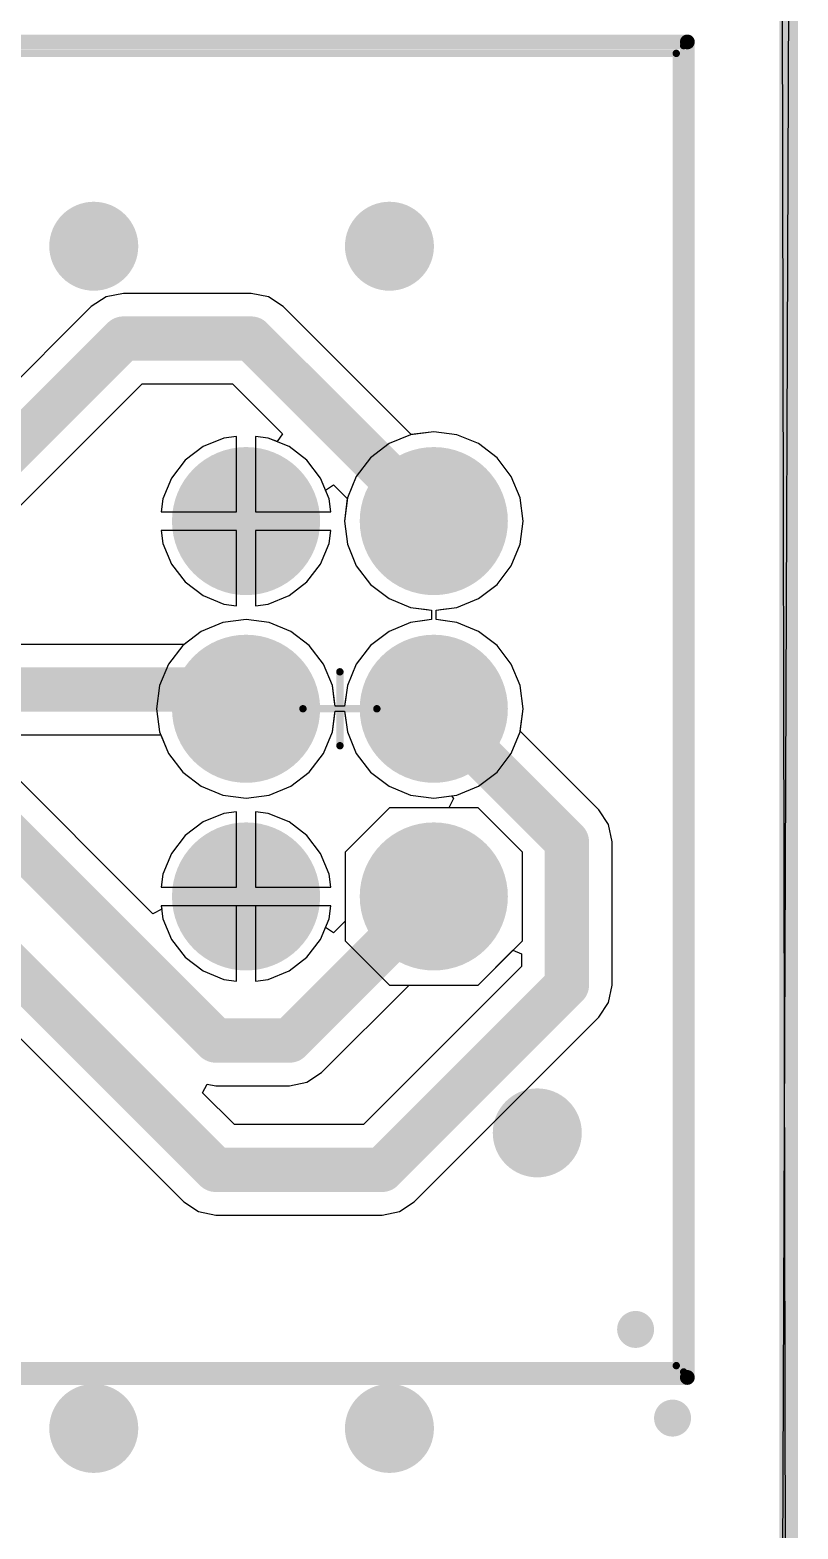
# Model space of a CAD drawing. Header units: millimetres. Extents: x -0.1 to 95.7, y -2.6 to 60.7.
# Drawn here: x 84.74 to 95.13, y 29.64 to 49.93 of the extents above; entities that cross this region are included whole.
import ezdxf

# ---------------------------------------------------------------- set-up
doc = ezdxf.new("R2010")
doc.units = ezdxf.units.MM
for name, color, linetype in [('BottomLayer', 5, 'Continuous'), ('BottomSolder', 6, 'Continuous'), ('Mechanical1', 6, 'Continuous'), ('Mechanical15', 56, 'Continuous'), ('MultiLayer', 9, 'Continuous'), ('PadHoleLayer', 156, 'Continuous'), ('TopLayer', 1, 'Continuous'), ('TopOverlay', 2, 'Continuous'), ('TopSolder', 216, 'Continuous'), ('ViaHoleLayer', 16, 'Continuous')]:
    doc.layers.add(name, color=color, linetype=linetype)

# ---------------------------------------------------------------- blocks, each defined once
blk = doc.blocks.new('CON__IDC_6MS_9')
at = {"layer": 'BottomLayer', "const_width": 0.9}
for points in [[(-2.99, 1.27, 1), (-2.09, 1.27, 1)], [(-0.45, 1.27, 1), (0.45, 1.27, 1)], [(2.09, 1.27, 1), (2.99, 1.27, 1)], [(-2.99, -1.27, 1), (-2.09, -1.27, 1)], [(-0.45, -1.27, 1), (0.45, -1.27, 1)], [(2.09, -1.27, 1), (2.99, -1.27, 1)]]:
    blk.add_lwpolyline(points, format="xyb", close=True, dxfattribs=at)
at = {"layer": 'BottomSolder', "const_width": 1.002}
for points in [[(-3.041, 1.27, 1), (-2.039, 1.27, 1)], [(-0.501, 1.27, 1), (0.501, 1.27, 1)], [(2.039, 1.27, 1), (3.041, 1.27, 1)], [(-3.041, -1.27, 1), (-2.039, -1.27, 1)], [(-0.501, -1.27, 1), (0.501, -1.27, 1)], [(2.039, -1.27, 1), (3.041, -1.27, 1)]]:
    blk.add_lwpolyline(points, format="xyb", close=True, dxfattribs=at)
at = {"layer": 'Mechanical1', "const_width": 0.1}
for points in [[(-8.89, 4.55), (8.87, 4.55)], [(-8.89, 4.55), (-8.89, -4.55)], [(8.87, 4.55), (8.87, -4.55)], [(-8.89, -4.55), (8.87, -4.55)]]:
    blk.add_lwpolyline(points, dxfattribs=at)
at = {"layer": 'Mechanical1'}
for points, const_width in [([(-8.915, 4.55, 1), (-8.865, 4.55, 1)], 0.05), ([(-8.915, 4.55, 1), (-8.865, 4.55, 1)], 0.05), ([(8.845, 4.55, 1), (8.895, 4.55, 1)], 0.05), ([(8.845, 4.55, 1), (8.895, 4.55, 1)], 0.05), ([(-8.525, -4, 1), (-8.275, -4, 1)], 0.25), ([(-8.915, -4.55, 1), (-8.865, -4.55, 1)], 0.05), ([(-8.915, -4.55, 1), (-8.865, -4.55, 1)], 0.05), ([(8.845, -4.55, 1), (8.895, -4.55, 1)], 0.05), ([(8.845, -4.55, 1), (8.895, -4.55, 1)], 0.05)]:
    blk.add_lwpolyline(points, format="xyb", close=True, dxfattribs=dict(at, const_width=const_width))
at = {"layer": 'Mechanical15', "const_width": 0.1}
for points in [[(-8.975, 4.65), (-8.975, -4.65)], [(-8.975, 4.65), (8.975, 4.65)], [(8.975, 4.65), (8.975, -4.65)], [(0, 0.5), (0, -0.5)], [(-0.5, 0), (0.5, 0)], [(-8.975, -4.65), (8.975, -4.65)]]:
    blk.add_lwpolyline(points, dxfattribs=at)
at = {"layer": 'Mechanical15', "const_width": 0.05}
for points in [[(-9, 4.65, 1), (-8.95, 4.65, 1)], [(-9, 4.65, 1), (-8.95, 4.65, 1)], [(8.95, 4.65, 1), (9, 4.65, 1)], [(8.95, 4.65, 1), (9, 4.65, 1)], [(-0.025, 0.5, 1), (0.025, 0.5, 1)], [(-0.525, 0, 1), (-0.475, 0, 1)], [(0.475, 0, 1), (0.525, 0, 1)], [(-0.025, -0.5, 1), (0.025, -0.5, 1)], [(-9, -4.65, 1), (-8.95, -4.65, 1)], [(-9, -4.65, 1), (-8.95, -4.65, 1)], [(8.95, -4.65, 1), (9, -4.65, 1)], [(8.95, -4.65, 1), (9, -4.65, 1)]]:
    blk.add_lwpolyline(points, format="xyb", close=True, dxfattribs=at)
at = {"layer": 'MultiLayer', "const_width": 0.9}
for points in [[(-2.99, 1.27, 1), (-2.09, 1.27, 1)], [(-0.45, 1.27, 1), (0.45, 1.27, 1)], [(2.09, 1.27, 1), (2.99, 1.27, 1)], [(-2.99, -1.27, 1), (-2.09, -1.27, 1)], [(-0.45, -1.27, 1), (0.45, -1.27, 1)], [(2.09, -1.27, 1), (2.99, -1.27, 1)]]:
    blk.add_lwpolyline(points, format="xyb", close=True, dxfattribs=at)
at = {"layer": 'PadHoleLayer', "const_width": 0.55}
for points in [[(-2.815, 1.27, 1), (-2.265, 1.27, 1)], [(-0.275, 1.27, 1), (0.275, 1.27, 1)], [(2.265, 1.27, 1), (2.815, 1.27, 1)], [(-2.815, -1.27, 1), (-2.265, -1.27, 1)], [(-0.275, -1.27, 1), (0.275, -1.27, 1)], [(2.265, -1.27, 1), (2.815, -1.27, 1)]]:
    blk.add_lwpolyline(points, format="xyb", close=True, dxfattribs=at)
at = {"layer": 'TopLayer', "const_width": 0.9}
for points in [[(-2.99, 1.27, 1), (-2.09, 1.27, 1)], [(-0.45, 1.27, 1), (0.45, 1.27, 1)], [(2.09, 1.27, 1), (2.99, 1.27, 1)], [(-2.99, -1.27, 1), (-2.09, -1.27, 1)], [(-0.45, -1.27, 1), (0.45, -1.27, 1)], [(2.09, -1.27, 1), (2.99, -1.27, 1)]]:
    blk.add_lwpolyline(points, format="xyb", close=True, dxfattribs=at)
at = {"layer": 'TopOverlay', "const_width": 0.2}
for points in [[(-9.05, 4.7), (-9.05, -4.7)], [(-9.05, 4.7), (9.025, 4.7)], [(9.025, 4.7), (9.025, -4.7)], [(-9.05, -4.7), (9.025, -4.7)]]:
    blk.add_lwpolyline(points, dxfattribs=at)
at = {"layer": 'TopOverlay'}
for points, const_width in [([(-9.1, 4.7, 1), (-9, 4.7, 1)], 0.1), ([(-9.1, 4.7, 1), (-9, 4.7, 1)], 0.1), ([(8.975, 4.7, 1), (9.075, 4.7, 1)], 0.1), ([(8.975, 4.7, 1), (9.075, 4.7, 1)], 0.1), ([(-9.725, -4.5, 1), (-9.475, -4.5, 1)], 0.25), ([(-9.1, -4.7, 1), (-9, -4.7, 1)], 0.1), ([(-9.1, -4.7, 1), (-9, -4.7, 1)], 0.1), ([(8.975, -4.7, 1), (9.075, -4.7, 1)], 0.1), ([(8.975, -4.7, 1), (9.075, -4.7, 1)], 0.1)]:
    blk.add_lwpolyline(points, format="xyb", close=True, dxfattribs=dict(at, const_width=const_width))
at = {"layer": 'TopSolder', "const_width": 1.002}
for points in [[(-3.041, 1.27, 1), (-2.039, 1.27, 1)], [(-0.501, 1.27, 1), (0.501, 1.27, 1)], [(2.039, 1.27, 1), (3.041, 1.27, 1)], [(-3.041, -1.27, 1), (-2.039, -1.27, 1)], [(-0.501, -1.27, 1), (0.501, -1.27, 1)], [(2.039, -1.27, 1), (3.041, -1.27, 1)]]:
    blk.add_lwpolyline(points, format="xyb", close=True, dxfattribs=at)

msp = doc.modelspace()

# ---------------------------------------------------------------- linework, layer by layer
at = {"layer": 'BottomLayer'}
for p, q in [((94.911, 50.474), (95, 5.4)), ((89.887, 44.449), (89.595, 44.328)), ((90.2, 44.49), (89.887, 44.449)), ((90.513, 44.449), (90.2, 44.49)), ((90.805, 44.328), (90.513, 44.449)), ((87.078, 44.288), (86.837, 44.103)), ((87.359, 44.404), (87.078, 44.288)), ((87.533, 44.427), (87.359, 44.404)), ((87.533, 43.407), (87.533, 44.427)), ((87.961, 44.404), (87.787, 44.427)), ((87.787, 44.427), (87.787, 43.407)), ((88.242, 44.288), (87.961, 44.404)), ((88.483, 44.103), (88.242, 44.288)), ((89.595, 44.328), (89.344, 44.136)), ((91.056, 44.136), (90.805, 44.328)), ((86.837, 44.103), (86.652, 43.862)), ((88.668, 43.862), (88.483, 44.103)), ((89.344, 44.136), (89.152, 43.885)), ((91.248, 43.885), (91.056, 44.136)), ((86.652, 43.862), (86.536, 43.581)), ((88.784, 43.581), (88.668, 43.862)), ((89.152, 43.885), (89.031, 43.593)), ((91.369, 43.593), (91.248, 43.885)), ((86.536, 43.581), (86.513, 43.407)), ((88.807, 43.407), (88.784, 43.581)), ((89.031, 43.593), (88.99, 43.28)), ((91.41, 43.28), (91.369, 43.593)), ((86.513, 43.407), (87.533, 43.407)), ((87.787, 43.407), (88.807, 43.407)), ((88.99, 43.28), (89.031, 42.967)), ((91.369, 42.967), (91.41, 43.28)), ((87.533, 43.153), (86.513, 43.153)), ((86.513, 43.153), (86.536, 42.979)), ((87.533, 42.133), (87.533, 43.153)), ((88.807, 43.153), (87.787, 43.153)), ((87.787, 43.153), (87.787, 42.133)), ((88.784, 42.979), (88.807, 43.153)), ((86.536, 42.979), (86.652, 42.698)), ((88.668, 42.698), (88.784, 42.979)), ((89.031, 42.967), (89.152, 42.675)), ((91.248, 42.675), (91.369, 42.967)), ((86.652, 42.698), (86.837, 42.457)), ((88.483, 42.457), (88.668, 42.698)), ((89.152, 42.675), (89.344, 42.424)), ((91.056, 42.424), (91.248, 42.675)), ((86.837, 42.457), (87.078, 42.272)), ((88.242, 42.272), (88.483, 42.457)), ((89.344, 42.424), (89.595, 42.232)), ((90.805, 42.232), (91.056, 42.424)), ((87.078, 42.272), (87.359, 42.156)), ((87.961, 42.156), (88.242, 42.272)), ((89.595, 42.232), (89.887, 42.111)), ((90.513, 42.111), (90.805, 42.232)), ((87.359, 42.156), (87.533, 42.133)), ((87.787, 42.133), (87.961, 42.156)), ((89.887, 42.111), (90.11, 42.082)), ((90.11, 42.082), (90.167, 42.074)), ((90.167, 42.074), (90.167, 41.946)), ((90.233, 42.074), (90.29, 42.082)), ((90.233, 41.946), (90.233, 42.074)), ((90.29, 42.082), (90.513, 42.111)), ((87.347, 41.909), (87.055, 41.788)), ((87.66, 41.95), (87.347, 41.909)), ((87.973, 41.909), (87.66, 41.95)), ((88.265, 41.788), (87.973, 41.909)), ((89.887, 41.909), (89.595, 41.788)), ((90.11, 41.938), (89.887, 41.909)), ((90.167, 41.946), (90.11, 41.938)), ((90.29, 41.938), (90.233, 41.946)), ((90.513, 41.909), (90.29, 41.938)), ((90.805, 41.788), (90.513, 41.909)), ((86.804, 41.596), (86.612, 41.345)), ((87.055, 41.788), (86.804, 41.596)), ((88.516, 41.596), (88.265, 41.788)), ((88.708, 41.345), (88.516, 41.596)), ((89.344, 41.596), (89.152, 41.345)), ((89.595, 41.788), (89.344, 41.596)), ((91.056, 41.596), (90.805, 41.788)), ((91.248, 41.345), (91.056, 41.596)), ((86.612, 41.345), (86.491, 41.053)), ((88.829, 41.053), (88.708, 41.345)), ((89.152, 41.345), (89.031, 41.053)), ((91.369, 41.053), (91.248, 41.345)), ((86.491, 41.053), (86.45, 40.74)), ((88.858, 40.83), (88.829, 41.053)), ((89.031, 41.053), (89.002, 40.83)), ((91.41, 40.74), (91.369, 41.053)), ((88.866, 40.773), (88.858, 40.83)), ((89.002, 40.83), (88.994, 40.773)), ((86.45, 40.74), (86.491, 40.427)), ((88.829, 40.427), (88.858, 40.65)), ((88.858, 40.65), (88.866, 40.707)), ((88.994, 40.773), (88.866, 40.773)), ((88.866, 40.707), (88.994, 40.707)), ((88.994, 40.707), (89.002, 40.65)), ((89.002, 40.65), (89.031, 40.427)), ((91.369, 40.427), (91.41, 40.74)), ((86.491, 40.427), (86.612, 40.135)), ((88.708, 40.135), (88.829, 40.427)), ((89.031, 40.427), (89.152, 40.135)), ((91.248, 40.135), (91.369, 40.427)), ((86.612, 40.135), (86.804, 39.884)), ((88.516, 39.884), (88.708, 40.135)), ((89.152, 40.135), (89.344, 39.884)), ((91.056, 39.884), (91.248, 40.135)), ((86.804, 39.884), (87.055, 39.692)), ((88.265, 39.692), (88.516, 39.884)), ((89.344, 39.884), (89.595, 39.692)), ((90.805, 39.692), (91.056, 39.884)), ((87.055, 39.692), (87.347, 39.571)), ((87.347, 39.571), (87.66, 39.53)), ((87.66, 39.53), (87.973, 39.571)), ((87.973, 39.571), (88.265, 39.692)), ((89.595, 39.692), (89.887, 39.571)), ((89.887, 39.571), (90.2, 39.53)), ((90.2, 39.53), (90.513, 39.571)), ((90.513, 39.571), (90.805, 39.692)), ((89.6, 39.4), (89, 38.8)), ((90.8, 39.4), (89.6, 39.4)), ((91.4, 38.8), (90.8, 39.4)), ((87.078, 39.208), (86.837, 39.023)), ((87.359, 39.324), (87.078, 39.208)), ((87.533, 39.347), (87.359, 39.324)), ((87.533, 38.327), (87.533, 39.347)), ((87.961, 39.324), (87.787, 39.347)), ((87.787, 39.347), (87.787, 38.327)), ((88.242, 39.208), (87.961, 39.324)), ((88.483, 39.023), (88.242, 39.208)), ((86.837, 39.023), (86.652, 38.782)), ((88.668, 38.782), (88.483, 39.023)), ((86.652, 38.782), (86.536, 38.501)), ((88.784, 38.501), (88.668, 38.782)), ((89, 38.8), (89, 37.6)), ((91.4, 37.6), (91.4, 38.8)), ((86.536, 38.501), (86.513, 38.327)), ((88.807, 38.327), (88.784, 38.501)), ((86.513, 38.327), (87.533, 38.327)), ((87.787, 38.327), (88.807, 38.327)), ((87.533, 38.073), (86.513, 38.073)), ((86.513, 38.073), (86.536, 37.899)), ((87.533, 37.053), (87.533, 38.073)), ((88.807, 38.073), (87.787, 38.073)), ((87.787, 38.073), (87.787, 37.053)), ((88.784, 37.899), (88.807, 38.073)), ((86.536, 37.899), (86.652, 37.618)), ((88.668, 37.618), (88.784, 37.899)), ((86.652, 37.618), (86.837, 37.377)), ((88.483, 37.377), (88.668, 37.618)), ((89, 37.6), (89.6, 37)), ((90.8, 37), (91.4, 37.6)), ((86.837, 37.377), (87.078, 37.192)), ((88.242, 37.192), (88.483, 37.377)), ((87.078, 37.192), (87.359, 37.076)), ((87.961, 37.076), (88.242, 37.192)), ((87.359, 37.076), (87.533, 37.053)), ((87.787, 37.053), (87.961, 37.076)), ((89.6, 37), (90.8, 37))]:
    msp.add_line(p, q, dxfattribs=at)
at = {"layer": 'BottomLayer', "const_width": 0.5}
for points in [[(85.35, 47, 1), (85.85, 47, 1)], [(89.35, 47, 1), (89.85, 47, 1)], [(91.35, 35, 1), (91.85, 35, 1)], [(85.35, 31, 1), (85.85, 31, 1)], [(89.35, 31, 1), (89.85, 31, 1)]]:
    msp.add_lwpolyline(points, format="xyb", close=True, dxfattribs=at)
at = {"layer": 'BottomSolder', "const_width": 0.602}
for points in [[(85.299, 47, 1), (85.901, 47, 1)], [(89.299, 47, 1), (89.901, 47, 1)], [(91.299, 35, 1), (91.901, 35, 1)], [(85.299, 31, 1), (85.901, 31, 1)], [(89.299, 31, 1), (89.901, 31, 1)]]:
    msp.add_lwpolyline(points, format="xyb", close=True, dxfattribs=at)
at = {"layer": 'Mechanical1', "const_width": 0.254}
msp.add_lwpolyline([(95, 2.4), (95, 55.1)], dxfattribs=at)
at = {"layer": 'MultiLayer', "const_width": 0.5}
for points in [[(85.35, 47, 1), (85.85, 47, 1)], [(89.35, 47, 1), (89.85, 47, 1)], [(91.35, 35, 1), (91.85, 35, 1)], [(85.35, 31, 1), (85.85, 31, 1)], [(89.35, 31, 1), (89.85, 31, 1)]]:
    msp.add_lwpolyline(points, format="xyb", close=True, dxfattribs=at)
at = {"layer": 'TopLayer'}
for p, q in [((94.998, 50.604), (94.835, 8.009)), ((85.766, 46.315), (85.567, 46.183)), ((86, 46.362), (85.766, 46.315)), ((87.73, 46.362), (86, 46.362)), ((87.964, 46.315), (87.73, 46.362)), ((88.163, 46.183), (87.964, 46.315)), ((85.567, 46.183), (82.997, 43.612)), ((89.895, 44.45), (88.163, 46.183)), ((83.683, 42.567), (86.253, 45.138)), ((86.253, 45.138), (87.477, 45.138)), ((87.477, 45.138), (88.152, 44.463)), ((88.152, 44.463), (88.08, 44.355)), ((90.2, 44.49), (89.895, 44.45)), ((90.513, 44.449), (90.2, 44.49)), ((90.805, 44.328), (90.513, 44.449)), ((87.078, 44.288), (86.837, 44.103)), ((87.359, 44.404), (87.078, 44.288)), ((87.533, 44.427), (87.359, 44.404)), ((87.533, 43.407), (87.533, 44.427)), ((87.961, 44.404), (87.787, 44.427)), ((87.787, 44.427), (87.787, 43.407)), ((88.08, 44.355), (87.961, 44.404)), ((91.056, 44.136), (90.805, 44.328)), ((86.837, 44.103), (86.652, 43.862)), ((91.248, 43.885), (91.056, 44.136)), ((86.652, 43.862), (86.536, 43.581)), ((91.369, 43.593), (91.248, 43.885)), ((88.735, 43.7), (88.843, 43.772)), ((88.784, 43.581), (88.735, 43.7)), ((88.843, 43.772), (89.03, 43.585)), ((86.536, 43.581), (86.513, 43.407)), ((88.807, 43.407), (88.784, 43.581)), ((89.03, 43.585), (88.99, 43.28)), ((91.41, 43.28), (91.369, 43.593)), ((86.513, 43.407), (87.533, 43.407)), ((87.787, 43.407), (88.807, 43.407)), ((88.99, 43.28), (89.031, 42.967)), ((91.369, 42.967), (91.41, 43.28)), ((87.533, 43.153), (86.513, 43.153)), ((86.513, 43.153), (86.536, 42.979)), ((87.533, 42.133), (87.533, 43.153)), ((88.807, 43.153), (87.787, 43.153)), ((87.787, 43.153), (87.787, 42.133)), ((88.784, 42.979), (88.807, 43.153)), ((86.536, 42.979), (86.652, 42.698)), ((88.668, 42.698), (88.784, 42.979)), ((89.031, 42.967), (89.152, 42.675)), ((91.248, 42.675), (91.369, 42.967)), ((86.652, 42.698), (86.837, 42.457)), ((88.483, 42.457), (88.668, 42.698)), ((89.152, 42.675), (89.344, 42.424)), ((91.056, 42.424), (91.248, 42.675)), ((86.837, 42.457), (87.078, 42.272)), ((88.242, 42.272), (88.483, 42.457)), ((89.344, 42.424), (89.595, 42.232)), ((90.805, 42.232), (91.056, 42.424)), ((87.078, 42.272), (87.359, 42.156)), ((87.961, 42.156), (88.242, 42.272)), ((89.595, 42.232), (89.887, 42.111)), ((90.513, 42.111), (90.805, 42.232)), ((87.359, 42.156), (87.533, 42.133)), ((87.787, 42.133), (87.961, 42.156)), ((89.887, 42.111), (90.167, 42.074)), ((90.167, 42.074), (90.167, 41.946)), ((90.233, 42.074), (90.513, 42.111)), ((90.233, 41.946), (90.233, 42.074)), ((87.347, 41.909), (87.055, 41.788)), ((87.66, 41.95), (87.347, 41.909)), ((87.973, 41.909), (87.66, 41.95)), ((88.265, 41.788), (87.973, 41.909)), ((89.887, 41.909), (89.595, 41.788)), ((90.167, 41.946), (89.887, 41.909)), ((90.513, 41.909), (90.233, 41.946)), ((90.805, 41.788), (90.513, 41.909)), ((86.825, 41.612), (84.253, 41.612)), ((87.055, 41.788), (86.825, 41.612)), ((88.516, 41.596), (88.265, 41.788)), ((88.708, 41.345), (88.516, 41.596)), ((89.344, 41.596), (89.152, 41.345)), ((89.595, 41.788), (89.344, 41.596)), ((91.056, 41.596), (90.805, 41.788)), ((91.248, 41.345), (91.056, 41.596)), ((88.829, 41.053), (88.708, 41.345)), ((89.152, 41.345), (89.031, 41.053)), ((91.369, 41.053), (91.248, 41.345)), ((88.866, 40.773), (88.829, 41.053)), ((89.031, 41.053), (88.994, 40.773)), ((91.41, 40.74), (91.369, 41.053)), ((88.829, 40.427), (88.866, 40.707)), ((88.994, 40.773), (88.866, 40.773)), ((88.866, 40.707), (88.994, 40.707)), ((88.994, 40.707), (89.031, 40.427)), ((91.37, 40.435), (91.41, 40.74)), ((84.157, 40.388), (86.507, 40.388)), ((86.507, 40.388), (86.612, 40.135)), ((88.708, 40.135), (88.829, 40.427)), ((89.031, 40.427), (89.152, 40.135)), ((92.433, 39.373), (91.37, 40.435)), ((86.399, 37.966), (84.104, 40.261)), ((86.612, 40.135), (86.804, 39.884)), ((88.516, 39.884), (88.708, 40.135)), ((89.152, 40.135), (89.344, 39.884)), ((86.804, 39.884), (87.055, 39.692)), ((88.265, 39.692), (88.516, 39.884)), ((89.344, 39.884), (89.595, 39.692)), ((87.055, 39.692), (87.347, 39.571)), ((87.347, 39.571), (87.66, 39.53)), ((87.66, 39.53), (87.973, 39.571)), ((87.973, 39.571), (88.265, 39.692)), ((89.595, 39.692), (89.887, 39.571)), ((89.887, 39.571), (90.2, 39.53)), ((89.6, 39.4), (89, 38.8)), ((90.405, 39.4), (89.6, 39.4)), ((90.2, 39.53), (90.438, 39.561)), ((90.465, 39.527), (90.405, 39.4)), ((90.438, 39.561), (90.465, 39.527)), ((92.565, 39.174), (92.433, 39.373)), ((87.078, 39.208), (86.837, 39.023)), ((87.359, 39.324), (87.078, 39.208)), ((87.533, 39.347), (87.359, 39.324)), ((87.533, 38.327), (87.533, 39.347)), ((87.961, 39.324), (87.787, 39.347)), ((87.787, 39.347), (87.787, 38.327)), ((88.242, 39.208), (87.961, 39.324)), ((88.483, 39.023), (88.242, 39.208)), ((92.612, 38.94), (92.565, 39.174)), ((86.837, 39.023), (86.652, 38.782)), ((88.668, 38.782), (88.483, 39.023)), ((86.652, 38.782), (86.536, 38.501)), ((88.784, 38.501), (88.668, 38.782)), ((89, 38.8), (89, 37.865)), ((92.612, 37), (92.612, 38.94)), ((82.222, 38.663), (86.817, 34.067)), ((86.536, 38.501), (86.513, 38.327)), ((88.807, 38.327), (88.784, 38.501)), ((86.513, 38.327), (87.533, 38.327)), ((87.787, 38.327), (88.807, 38.327)), ((86.519, 38.026), (86.399, 37.966)), ((87.66, 38.073), (86.513, 38.073)), ((86.513, 38.073), (86.519, 38.026)), ((88.807, 38.073), (87.66, 38.073)), ((88.784, 37.899), (88.807, 38.073)), ((88.735, 37.78), (88.784, 37.899)), ((88.843, 37.708), (88.735, 37.78)), ((89, 37.865), (88.843, 37.708)), ((90.8, 37), (91.271, 37.471)), ((91.271, 37.471), (91.388, 37.422)), ((91.388, 37.422), (91.388, 37.253)), ((91.388, 37.253), (89.247, 35.112)), ((88.683, 35.817), (89.865, 37)), ((89.865, 37), (90.8, 37)), ((92.565, 36.766), (92.612, 37)), ((92.433, 36.567), (92.565, 36.766)), ((89.933, 34.067), (92.433, 36.567)), ((88.484, 35.685), (88.683, 35.817)), ((87.071, 35.544), (87.133, 35.661)), ((87.503, 35.112), (87.071, 35.544)), ((87.133, 35.661), (87.25, 35.638)), ((87.25, 35.638), (88.25, 35.638)), ((88.25, 35.638), (88.484, 35.685)), ((89.247, 35.112), (87.503, 35.112)), ((86.817, 34.067), (87.016, 33.935)), ((87.016, 33.935), (87.25, 33.888)), ((87.25, 33.888), (89.5, 33.888)), ((89.5, 33.888), (89.734, 33.935)), ((89.734, 33.935), (89.933, 34.067))]:
    msp.add_line(p, q, dxfattribs=at)
for points, const_width in [([(85.35, 47, 1), (85.85, 47, 1)], 0.5), ([(89.35, 47, 1), (89.85, 47, 1)], 0.5), ([(85.85, 45.75, 1), (86.15, 45.75, 1)], 0.3), ([(85.85, 45.75, 1), (86.15, 45.75, 1)], 0.3), ([(87.58, 45.75, 1), (87.88, 45.75, 1)], 0.3), ([(87.58, 45.75, 1), (87.88, 45.75, 1)], 0.3), ([(90.05, 43.28, 1), (90.35, 43.28, 1)], 0.3), ([(86.925, 41, 1), (87.225, 41, 1)], 0.3), ([(86.925, 41, 1), (87.225, 41, 1)], 0.3), ([(86.956, 40.97, 1), (87.256, 40.97, 1)], 0.3), ([(86.956, 40.97, 1), (87.256, 40.97, 1)], 0.3), ([(87.32, 40.97, 1), (87.62, 40.97, 1)], 0.3), ([(87.32, 40.97, 1), (87.62, 40.97, 1)], 0.3), ([(87.35, 41, 1), (87.65, 41, 1)], 0.3), ([(87.425, 41, 1), (87.575, 41, 1)], 0.15), ([(87.585, 40.84, 1), (87.735, 40.84, 1)], 0.15), ([(87.585, 40.84, 1), (87.735, 40.84, 1)], 0.15), ([(90.05, 40.74, 1), (90.35, 40.74, 1)], 0.3), ([(87.585, 40.74, 1), (87.735, 40.74, 1)], 0.15), ([(91.85, 38.94, 1), (92.15, 38.94, 1)], 0.3), ([(91.85, 38.94, 1), (92.15, 38.94, 1)], 0.3), ([(90.05, 38.2, 1), (90.35, 38.2, 1)], 0.3), ([(91.85, 37, 1), (92.15, 37, 1)], 0.3), ([(91.85, 37, 1), (92.15, 37, 1)], 0.3), ([(87.1, 36.25, 1), (87.4, 36.25, 1)], 0.3), ([(87.1, 36.25, 1), (87.4, 36.25, 1)], 0.3), ([(88.1, 36.25, 1), (88.4, 36.25, 1)], 0.3), ([(88.1, 36.25, 1), (88.4, 36.25, 1)], 0.3), ([(91.35, 35, 1), (91.85, 35, 1)], 0.5), ([(87.1, 34.5, 1), (87.4, 34.5, 1)], 0.3), ([(87.1, 34.5, 1), (87.4, 34.5, 1)], 0.3), ([(89.35, 34.5, 1), (89.65, 34.5, 1)], 0.3), ([(89.35, 34.5, 1), (89.65, 34.5, 1)], 0.3), ([(85.35, 31, 1), (85.85, 31, 1)], 0.5), ([(89.35, 31, 1), (89.85, 31, 1)], 0.5)]:
    msp.add_lwpolyline(points, format="xyb", close=True, dxfattribs=dict(at, const_width=const_width))
for points, const_width in [([(83.25, 43), (86, 45.75)], 0.6), ([(86, 45.75), (87.73, 45.75)], 0.6), ([(87.73, 45.75), (90.2, 43.28)], 0.6), ([(84, 41), (87.075, 41)], 0.6), ([(87.075, 41), (87.106, 40.97)], 0.6), ([(87.106, 40.97), (87.47, 40.97)], 0.6), ([(87.47, 40.97), (87.5, 41)], 0.6), ([(87.5, 41), (87.66, 40.84)], 0.3), ([(87.66, 40.74), (87.66, 40.84)], 0.3), ([(90.2, 40.74), (92, 38.94)], 0.6), ([(82.999, 40.501), (87.25, 36.25)], 0.6), ([(82.475, 39.275), (87.25, 34.5)], 0.6), ([(92, 37), (92, 38.94)], 0.6), ([(88.25, 36.25), (90.2, 38.2)], 0.6), ([(89.5, 34.5), (92, 37)], 0.6), ([(87.25, 36.25), (88.25, 36.25)], 0.6), ([(87.25, 34.5), (89.5, 34.5)], 0.6)]:
    msp.add_lwpolyline(points, dxfattribs=dict(at, const_width=const_width))
at = {"layer": 'TopSolder', "const_width": 0.602}
for points in [[(85.299, 47, 1), (85.901, 47, 1)], [(89.299, 47, 1), (89.901, 47, 1)], [(91.299, 35, 1), (91.901, 35, 1)], [(85.299, 31, 1), (85.901, 31, 1)], [(89.299, 31, 1), (89.901, 31, 1)]]:
    msp.add_lwpolyline(points, format="xyb", close=True, dxfattribs=at)
at = {"layer": 'ViaHoleLayer', "const_width": 0.3}
for points in [[(85.45, 47, 1), (85.75, 47, 1)], [(89.45, 47, 1), (89.75, 47, 1)], [(91.45, 35, 1), (91.75, 35, 1)], [(85.45, 31, 1), (85.75, 31, 1)], [(89.45, 31, 1), (89.75, 31, 1)]]:
    msp.add_lwpolyline(points, format="xyb", close=True, dxfattribs=at)

# ---------------------------------------------------------------- block references
at = {"rotation": 90}
msp.add_blockref('CON__IDC_6MS_9', (88.93, 40.74), dxfattribs=at)

doc.saveas('drawing.dxf')
